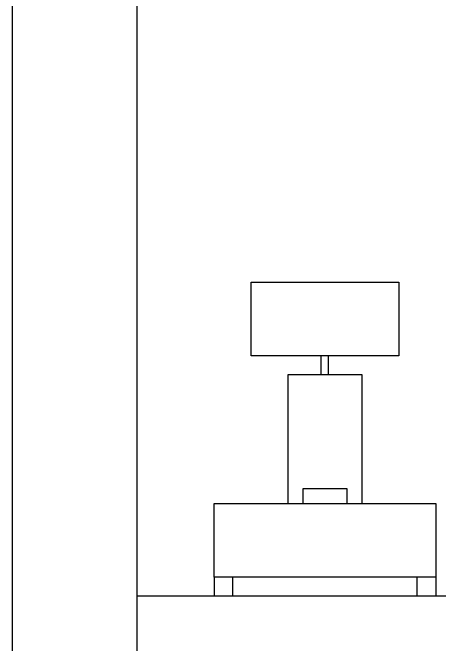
# Model space of a CAD drawing. Header units: inches. Extents: x 11.2 to 54.2, y 16.2 to 41.
# Drawn here: x 11.155 to 12.312, y 34.155 to 35.868 of the extents above; entities that cross this region are included whole.
import ezdxf

# ---------------------------------------------------------------- set-up
doc = ezdxf.new("R2010")
doc.units = ezdxf.units.IN
doc.header["$MEASUREMENT"] = 0
for name, color, linetype in [('1', 1, 'Continuous'), ('4', 4, 'Continuous'), ('kadrbm', 4, 'Continuous')]:
    doc.layers.add(name, color=color, linetype=linetype)

# ---------------------------------------------------------------- blocks, each defined once
blk = doc.blocks.new('kadrbm')
at = {"layer": 'kadrbm', "color": 4}
blk.add_lwpolyline([(0, 0), (0, 24.7972), (21, 24.7972), (21, 0), (0, 0)], close=True, dxfattribs=at)
blk.add_lwpolyline([(20.6631, 0.3257), (20.6631, 24.4603), (0.3369, 24.4603), (0.3369, 0.3257), (20.6631, 0.3257)], dxfattribs=at)

msp = doc.modelspace()

# ---------------------------------------------------------------- linework, layer by layer
at = {"layer": '1'}
for p, q in [((11.9917, 34.8867), (11.9917, 34.9367)), ((12.0117, 34.8867), (12.0117, 34.9367)), ((12.3017, 34.5367), (12.3017, 34.2867)), ((11.7017, 34.3367), (11.7017, 34.2867))]:
    msp.add_line(p, q, dxfattribs=at)
msp.add_lwpolyline([(12.2017, 34.9367), (11.8017, 34.9367), (11.8017, 35.1367), (12.2017, 35.1367)], close=True, dxfattribs=at)
for points in [[(11.9017, 34.5367), (11.9017, 34.8867), (12.1017, 34.8867), (12.1017, 34.5367)], [(12.0617, 34.5367), (12.0617, 34.5767), (11.9417, 34.5767), (11.9417, 34.5367)], [(12.3017, 34.3367), (11.7017, 34.3367), (11.7017, 34.5367), (12.3017, 34.5367)], [(11.7517, 34.2867), (11.7517, 34.3367)], [(12.2517, 34.2867), (12.2517, 34.3367)]]:
    msp.add_lwpolyline(points, dxfattribs=at)
at = {"layer": '4'}
msp.add_line((11.4922, 34.2867), (31.8184, 34.2867), dxfattribs=at)

# ---------------------------------------------------------------- block references
at = {"layer": 'kadrbm'}
msp.add_blockref('kadrbm', (11.1553, 16.2093), dxfattribs=at)

doc.saveas('drawing.dxf')
